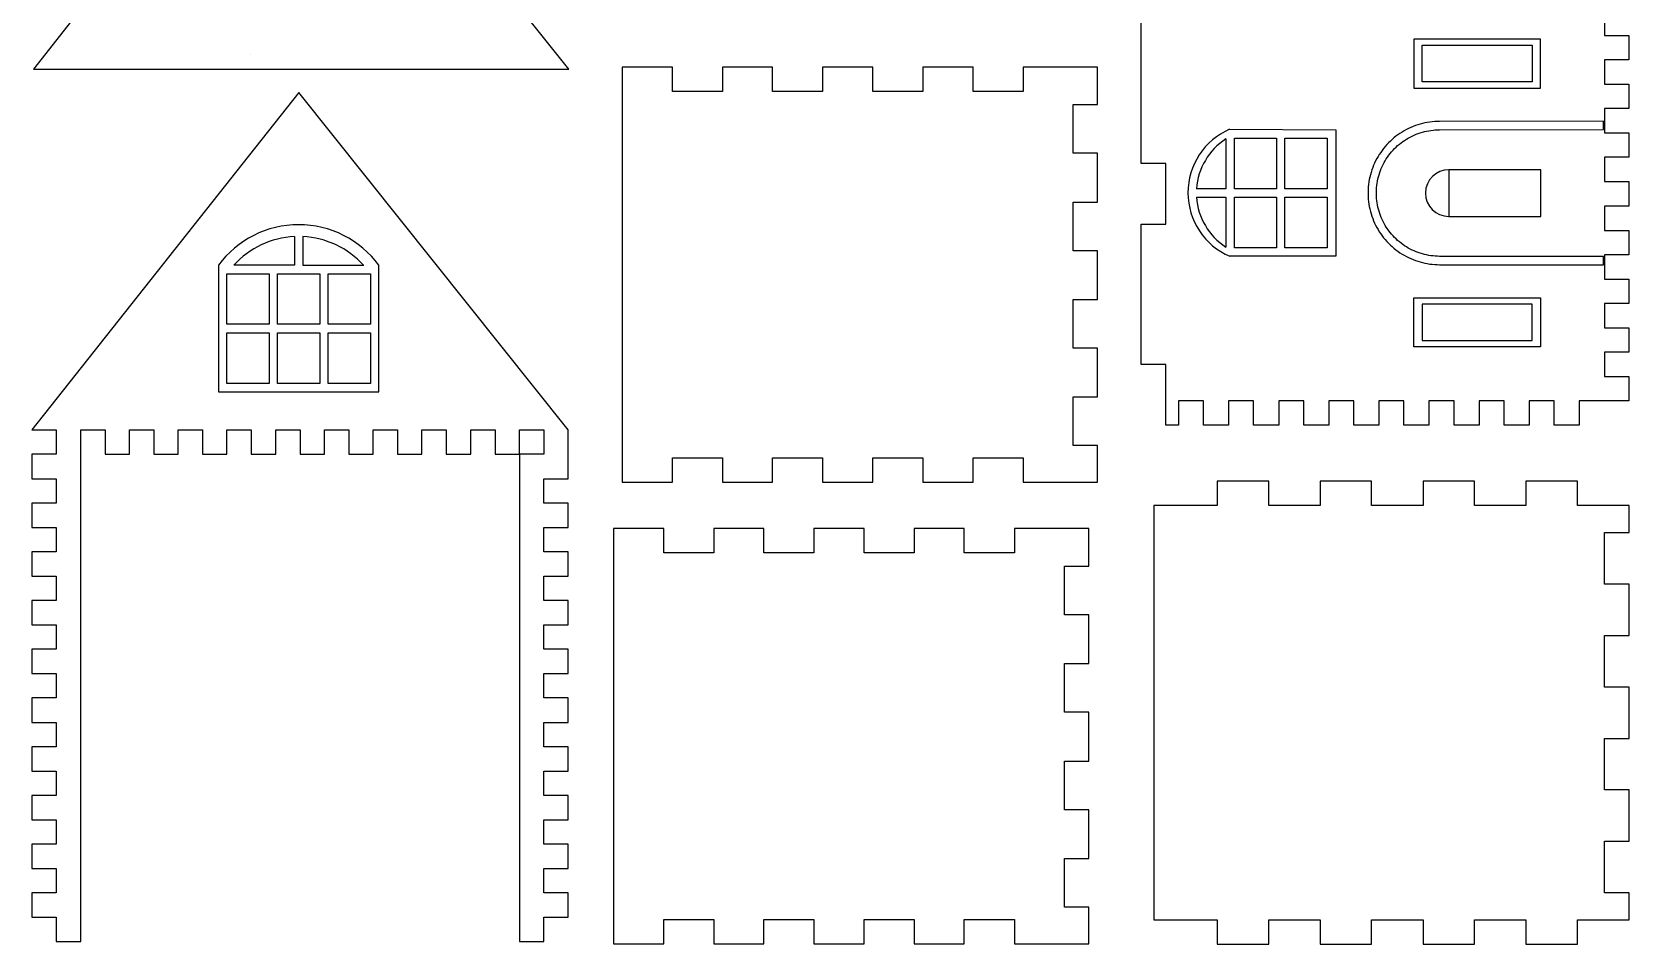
# Model space of a CAD drawing. Extents: x 3 to 797, y -421 to 397.
# Drawn here: x 533.3 to 795.4, y 3.1 to 152.9 of the extents above; entities that cross this region are included whole.
import ezdxf

# ---------------------------------------------------------------- set-up
doc = ezdxf.new("R2010")
doc.units = 0
doc.header["$MEASUREMENT"] = 0
doc.layers.add('LAYER_02', color=1, linetype='CONTINUOUS')
doc.layers.add('PLAT', color=7, linetype='CONTINUOUS')

msp = doc.modelspace()

# ---------------------------------------------------------------- linework, layer by layer
at = {"layer": 'LAYER_02'}
for p, q in [((780.87, 151.68), (760.09, 151.68)), ((760.09, 151.68), (760.09, 143.68)), ((780.87, 143.68), (780.87, 151.68)), ((760.09, 143.68), (780.87, 143.68)), ((729.86, 136.91), (747.26, 136.84)), ((747.26, 136.84), (747.26, 116.06)), ((758.15, 136.45), (757.81, 136.23)), ((758.5, 136.66), (758.15, 136.45)), ((758.86, 136.86), (758.5, 136.66)), ((759.22, 137.04), (758.86, 136.86)), ((759.59, 137.21), (759.22, 137.04)), ((759.96, 137.36), (759.59, 137.21)), ((760.34, 137.51), (759.96, 137.36)), ((760.73, 137.64), (760.34, 137.51)), ((761.12, 137.76), (760.73, 137.64)), ((760.81, 136.22), (761.15, 136.33)), ((761.51, 137.86), (761.12, 137.76)), ((761.15, 136.33), (761.49, 136.44)), ((761.49, 136.44), (761.84, 136.53)), ((761.91, 137.95), (761.51, 137.86)), ((761.84, 136.53), (762.19, 136.61)), ((762.3, 138.03), (761.91, 137.95)), ((762.19, 136.61), (762.54, 136.68)), ((762.71, 138.09), (762.3, 138.03)), ((762.54, 136.68), (762.89, 136.73)), ((763.11, 138.14), (762.71, 138.09)), ((762.89, 136.73), (763.25, 136.78)), ((763.51, 138.17), (763.11, 138.14)), ((763.25, 136.78), (763.61, 136.81)), ((763.92, 138.2), (763.51, 138.17)), ((763.61, 136.81), (763.97, 136.83)), ((764.32, 138.2), (763.92, 138.2)), ((763.97, 136.83), (764.32, 136.83)), ((791.19, 138.23), (764.32, 138.2)), ((764.32, 136.83), (791.19, 136.85)), ((791.19, 136.85), (791.19, 138.23)), ((755.13, 133.77), (754.88, 133.45)), ((755.39, 134.09), (755.13, 133.77)), ((755.66, 134.39), (755.39, 134.09)), ((755.94, 134.69), (755.66, 134.39)), ((756.23, 134.97), (755.94, 134.69)), ((756.53, 135.25), (756.23, 134.97)), ((756.83, 135.51), (756.53, 135.25)), ((756.67, 133.47), (756.91, 133.73)), ((757.15, 135.76), (756.83, 135.51)), ((756.91, 133.73), (757.17, 133.98)), ((757.48, 136), (757.15, 135.76)), ((757.17, 133.98), (757.43, 134.22)), ((757.43, 134.22), (757.71, 134.45)), ((757.81, 136.23), (757.48, 136)), ((757.71, 134.45), (757.99, 134.68)), ((757.99, 134.68), (758.28, 134.89)), ((758.28, 134.89), (758.57, 135.09)), ((758.57, 135.09), (758.87, 135.29)), ((758.87, 135.29), (759.18, 135.47)), ((759.18, 135.47), (759.5, 135.64)), ((759.5, 135.64), (759.82, 135.8)), ((759.82, 135.8), (760.14, 135.95)), ((760.14, 135.95), (760.47, 136.09)), ((760.47, 136.09), (760.81, 136.22)), ((753.64, 131.36), (753.48, 130.99)), ((753.82, 131.73), (753.64, 131.36)), ((754.01, 132.09), (753.82, 131.73)), ((754.21, 132.44), (754.01, 132.09)), ((754.42, 132.78), (754.21, 132.44)), ((754.65, 133.12), (754.42, 132.78)), ((754.88, 133.45), (754.65, 133.12)), ((754.89, 130.79), (755.04, 131.11)), ((755.04, 131.11), (755.21, 131.43)), ((755.21, 131.43), (755.39, 131.74)), ((755.39, 131.74), (755.57, 132.05)), ((755.57, 132.05), (755.77, 132.34)), ((755.77, 132.34), (755.98, 132.64)), ((755.98, 132.64), (756.2, 132.92)), ((756.2, 132.92), (756.43, 133.2)), ((756.43, 133.2), (756.67, 133.47)), ((752.77, 128.66), (752.71, 128.26)), ((752.86, 129.06), (752.77, 128.66)), ((752.96, 129.45), (752.86, 129.06)), ((753.07, 129.84), (752.96, 129.45)), ((753.19, 130.23), (753.07, 129.84)), ((753.33, 130.61), (753.19, 130.23)), ((753.48, 130.99), (753.33, 130.61)), ((754.12, 128.4), (754.19, 128.75)), ((754.19, 128.75), (754.28, 129.1)), ((754.28, 129.1), (754.38, 129.45)), ((754.38, 129.45), (754.49, 129.79)), ((754.49, 129.79), (754.61, 130.13)), ((754.61, 130.13), (754.74, 130.46)), ((754.74, 130.46), (754.89, 130.79)), ((752.58, 127.05), (752.57, 126.65)), ((752.57, 126.65), (752.57, 126.24)), ((752.57, 126.24), (752.58, 125.83)), ((752.61, 127.46), (752.58, 127.05)), ((752.58, 125.83), (752.61, 125.43)), ((752.65, 127.86), (752.61, 127.46)), ((752.71, 128.26), (752.65, 127.86)), ((753.94, 126.62), (753.95, 126.98)), ((753.94, 126.26), (753.94, 126.62)), ((753.95, 125.9), (753.94, 126.26)), ((753.95, 126.98), (753.97, 127.34)), ((753.97, 125.55), (753.95, 125.9)), ((753.97, 127.34), (754.01, 127.69)), ((754.01, 127.69), (754.06, 128.05)), ((754.06, 128.05), (754.12, 128.4)), ((752.61, 125.43), (752.65, 125.02)), ((752.65, 125.02), (752.71, 124.62)), ((752.71, 124.62), (752.77, 124.22)), ((752.77, 124.22), (752.86, 123.83)), ((752.86, 123.83), (752.96, 123.43)), ((752.96, 123.43), (753.07, 123.04)), ((754.01, 125.19), (753.97, 125.55)), ((754.06, 124.83), (754.01, 125.19)), ((754.12, 124.48), (754.06, 124.83)), ((754.19, 124.13), (754.12, 124.48)), ((754.28, 123.78), (754.19, 124.13)), ((754.38, 123.44), (754.28, 123.78)), ((754.49, 123.1), (754.38, 123.44)), ((753.07, 123.04), (753.19, 122.65)), ((753.19, 122.65), (753.33, 122.27)), ((753.33, 122.27), (753.48, 121.89)), ((753.48, 121.89), (753.64, 121.52)), ((753.64, 121.52), (753.82, 121.16)), ((753.82, 121.16), (754.01, 120.8)), ((754.01, 120.8), (754.21, 120.45)), ((754.61, 122.76), (754.49, 123.1)), ((754.74, 122.42), (754.61, 122.76)), ((754.89, 122.1), (754.74, 122.42)), ((755.04, 121.77), (754.89, 122.1)), ((755.21, 121.46), (755.04, 121.77)), ((755.39, 121.14), (755.21, 121.46)), ((755.57, 120.84), (755.39, 121.14)), ((755.77, 120.54), (755.57, 120.84)), ((754.21, 120.45), (754.42, 120.1)), ((754.42, 120.1), (754.65, 119.76)), ((754.65, 119.76), (754.88, 119.43)), ((754.88, 119.43), (755.13, 119.11)), ((755.13, 119.11), (755.39, 118.8)), ((755.39, 118.8), (755.66, 118.49)), ((755.66, 118.49), (755.94, 118.2)), ((755.98, 120.25), (755.77, 120.54)), ((755.94, 118.2), (756.23, 117.91)), ((756.2, 119.96), (755.98, 120.25)), ((756.43, 119.69), (756.2, 119.96)), ((756.67, 119.42), (756.43, 119.69)), ((756.91, 119.16), (756.67, 119.42)), ((757.17, 118.91), (756.91, 119.16)), ((757.43, 118.67), (757.17, 118.91)), ((757.71, 118.43), (757.43, 118.67)), ((757.99, 118.21), (757.71, 118.43)), ((758.28, 117.99), (757.99, 118.21)), ((758.57, 117.79), (758.28, 117.99)), ((730.54, 116.06), (729.89, 116.06)), ((747.26, 116.06), (730.54, 116.06)), ((756.23, 117.91), (756.53, 117.64)), ((756.53, 117.64), (756.83, 117.38)), ((756.83, 117.38), (757.15, 117.12)), ((757.15, 117.12), (757.48, 116.88)), ((757.48, 116.88), (757.81, 116.65)), ((757.81, 116.65), (758.15, 116.43)), ((758.15, 116.43), (758.5, 116.22)), ((758.5, 116.22), (758.86, 116.03)), ((758.87, 117.6), (758.57, 117.79)), ((758.86, 116.03), (759.22, 115.85)), ((759.18, 117.41), (758.87, 117.6)), ((759.5, 117.24), (759.18, 117.41)), ((759.22, 115.85), (759.59, 115.68)), ((759.82, 117.08), (759.5, 117.24)), ((759.59, 115.68), (759.96, 115.52)), ((760.14, 116.93), (759.82, 117.08)), ((759.96, 115.52), (760.34, 115.38)), ((760.47, 116.79), (760.14, 116.93)), ((760.34, 115.38), (760.73, 115.24)), ((760.81, 116.67), (760.47, 116.79)), ((761.15, 116.55), (760.81, 116.67)), ((761.49, 116.45), (761.15, 116.55)), ((761.84, 116.35), (761.49, 116.45)), ((762.19, 116.27), (761.84, 116.35)), ((762.54, 116.21), (762.19, 116.27)), ((762.89, 116.15), (762.54, 116.21)), ((763.25, 116.11), (762.89, 116.15)), ((763.61, 116.08), (763.25, 116.11)), ((763.97, 116.06), (763.61, 116.08)), ((764.32, 116.05), (763.97, 116.06)), ((791.19, 116.05), (764.32, 116.05)), ((791.19, 114.68), (791.19, 116.05)), ((563.92, 114.59), (563.92, 93.81)), ((590.24, 93.81), (590.24, 114.59)), ((760.73, 115.24), (761.12, 115.13)), ((761.12, 115.13), (761.51, 115.02)), ((761.51, 115.02), (761.91, 114.93)), ((761.91, 114.93), (762.3, 114.86)), ((762.3, 114.86), (762.71, 114.79)), ((762.71, 114.79), (763.11, 114.74)), ((763.11, 114.74), (763.51, 114.71)), ((763.51, 114.71), (763.92, 114.69)), ((763.92, 114.69), (764.32, 114.68)), ((764.32, 114.68), (791.19, 114.68)), ((760.09, 101.22), (760.09, 109.22)), ((760.09, 109.22), (780.87, 109.22)), ((780.87, 109.22), (780.87, 101.22)), ((780.87, 101.22), (760.09, 101.22)), ((563.92, 93.81), (590.24, 93.81))]:
    msp.add_line(p, q, dxfattribs=at)
for centre, radius, start, end in [((734.38, 126.49), 11.36, 113.4421, 246.7332), ((577.08, 104.89), 16.35, 36.3844, 143.6156)]:
    msp.add_arc(centre, radius, start, end, dxfattribs=at)
at = {"layer": 'PLAT'}
for p, q in [((563.51, 185.02), (533.56, 146.75)), ((621.43, 146.75), (610.77, 160.12)), ((791.35, 156.31), (791.35, 152.32)), ((715.35, 131.31), (715.35, 154.31)), ((791.35, 152.32), (795.35, 152.32)), ((795.35, 152.32), (795.35, 148.31)), ((761.47, 144.69), (761.47, 150.69)), ((761.47, 150.69), (779.48, 150.69)), ((779.48, 150.69), (779.48, 144.69)), ((569.13, 149.11), (569.13, 149.11)), ((638.42, 147.13), (630.18, 147.13)), ((630.18, 147.13), (630.18, 78.98)), ((638.42, 143.13), (638.42, 147.13)), ((654.86, 147.13), (646.63, 147.13)), ((646.63, 147.13), (646.63, 143.13)), ((654.86, 143.13), (654.86, 147.13)), ((671.31, 147.13), (663.07, 147.13)), ((663.07, 147.13), (663.07, 143.13)), ((671.31, 143.13), (671.31, 147.13)), ((687.75, 147.13), (679.52, 147.13)), ((679.52, 147.13), (679.52, 143.13)), ((687.75, 143.13), (687.75, 147.13)), ((708.18, 147.13), (695.96, 147.13)), ((695.96, 147.13), (695.96, 143.13)), ((708.18, 140.98), (708.18, 147.13)), ((795.35, 148.31), (791.35, 148.31)), ((791.35, 148.31), (791.35, 144.31)), ((533.56, 146.75), (621.43, 146.75)), ((779.48, 144.69), (761.47, 144.69)), ((791.35, 144.31), (795.35, 144.31)), ((795.35, 144.31), (795.35, 140.31)), ((577.08, 142.96), (533.31, 87.55)), ((621.31, 87.55), (577.08, 142.96)), ((646.63, 143.13), (638.42, 143.13)), ((663.07, 143.13), (654.86, 143.13)), ((679.52, 143.13), (671.31, 143.13)), ((695.96, 143.13), (687.75, 143.13)), ((704.18, 132.98), (704.18, 140.98)), ((704.18, 140.98), (708.18, 140.98)), ((795.35, 140.31), (791.35, 140.31)), ((791.35, 140.31), (791.35, 136.31)), ((791.35, 136.31), (795.35, 136.31)), ((795.35, 136.31), (795.35, 132.31)), ((729.25, 135.32), (729.25, 127.14)), ((730.63, 127.14), (730.63, 135.45)), ((730.63, 135.45), (737.56, 135.45)), ((737.56, 135.45), (737.56, 127.14)), ((738.94, 127.14), (738.94, 135.45)), ((738.94, 135.45), (745.87, 135.45)), ((745.87, 135.45), (745.87, 127.14)), ((708.18, 132.98), (704.18, 132.98)), ((708.18, 124.97), (708.18, 132.98)), ((719.35, 131.31), (715.35, 131.31)), ((719.41, 131.31), (719.35, 131.31)), ((719.41, 121.31), (719.41, 131.31)), ((795.35, 132.31), (791.35, 132.31)), ((791.35, 132.31), (791.35, 128.32)), ((780.94, 130.26), (765.81, 130.26)), ((765.81, 130.26), (765.81, 126.43)), ((765.84, 130.26), (765.84, 126.43)), ((780.94, 126.43), (780.94, 130.26)), ((729.25, 127.14), (724.43, 127.14)), ((737.56, 127.14), (730.63, 127.14)), ((745.87, 127.14), (738.94, 127.14)), ((765.84, 126.43), (765.81, 122.59)), ((765.81, 126.43), (765.81, 122.59)), ((780.94, 122.59), (780.94, 126.43)), ((791.35, 128.32), (795.35, 128.32)), ((795.35, 128.32), (795.35, 124.31)), ((704.18, 116.98), (704.18, 124.97)), ((704.18, 124.97), (708.18, 124.97)), ((724.43, 125.76), (729.25, 125.76)), ((729.25, 125.76), (729.25, 117.57)), ((730.63, 117.44), (730.63, 125.76)), ((730.63, 125.76), (737.56, 125.76)), ((737.56, 125.76), (737.56, 117.44)), ((738.94, 125.76), (745.87, 125.76)), ((738.94, 117.44), (738.94, 125.76)), ((745.87, 125.76), (745.87, 117.44)), ((795.35, 124.31), (791.35, 124.31)), ((791.35, 124.31), (791.35, 120.31)), ((715.35, 98.31), (715.35, 121.31)), ((715.35, 121.31), (719.35, 121.31)), ((719.35, 121.31), (719.41, 121.31)), ((765.81, 122.59), (780.94, 122.59)), ((576.4, 119.29), (576.4, 114.59)), ((577.79, 119.29), (577.79, 114.59)), ((791.35, 120.31), (795.35, 120.31)), ((795.35, 120.31), (795.35, 116.31)), ((708.18, 116.98), (704.18, 116.98)), ((708.18, 108.97), (708.18, 116.98)), ((737.56, 117.44), (730.63, 117.44)), ((745.87, 117.44), (738.94, 117.44)), ((795.35, 116.31), (791.35, 116.31)), ((791.35, 116.31), (791.35, 112.31)), ((565.31, 104.89), (565.31, 113.2)), ((565.31, 113.2), (572.23, 113.2)), ((576.4, 114.59), (566.42, 114.59)), ((572.23, 113.2), (572.23, 104.89)), ((573.62, 104.89), (573.62, 113.2)), ((573.62, 113.2), (580.55, 113.2)), ((577.79, 114.59), (587.75, 114.59)), ((580.55, 113.2), (580.55, 104.89)), ((581.93, 104.89), (581.93, 113.2)), ((581.93, 113.2), (588.86, 113.2)), ((588.86, 113.2), (588.86, 104.89)), ((791.35, 112.31), (795.35, 112.31)), ((795.35, 112.31), (795.35, 108.31)), ((704.18, 100.98), (704.18, 108.97)), ((704.18, 108.97), (708.18, 108.97)), ((779.48, 108.21), (761.47, 108.21)), ((761.47, 108.21), (761.47, 102.21)), ((779.48, 102.21), (779.48, 108.21)), ((795.35, 108.31), (791.35, 108.31)), ((791.35, 108.31), (791.35, 104.32)), ((572.23, 104.89), (565.31, 104.89)), ((580.55, 104.89), (573.62, 104.89)), ((588.86, 104.89), (581.93, 104.89)), ((565.31, 103.51), (572.23, 103.51)), ((565.31, 95.19), (565.31, 103.51)), ((572.23, 103.51), (572.23, 95.19)), ((573.62, 103.51), (580.55, 103.51)), ((573.62, 95.19), (573.62, 103.51)), ((580.55, 103.51), (580.55, 95.19)), ((581.93, 95.19), (581.93, 103.51)), ((581.93, 103.51), (588.86, 103.51)), ((588.86, 103.51), (588.86, 95.19)), ((791.35, 104.32), (795.35, 104.32)), ((795.35, 104.32), (795.35, 100.31)), ((708.18, 100.98), (704.18, 100.98)), ((708.18, 92.97), (708.18, 100.98)), ((761.47, 102.21), (779.48, 102.21)), ((795.35, 100.31), (791.35, 100.31)), ((791.35, 100.31), (791.35, 96.31)), ((719.35, 98.31), (715.35, 98.31)), ((719.41, 98.31), (719.35, 98.31)), ((719.41, 88.31), (719.41, 98.31)), ((572.23, 95.19), (565.31, 95.19)), ((580.55, 95.19), (573.62, 95.19)), ((588.86, 95.19), (581.93, 95.19)), ((791.35, 96.31), (795.35, 96.31)), ((795.35, 96.31), (795.35, 92.31)), ((704.18, 84.98), (704.18, 92.97)), ((704.18, 92.97), (708.18, 92.97)), ((725.58, 92.31), (721.46, 92.31)), ((721.46, 92.31), (721.46, 88.31)), ((725.58, 88.31), (725.58, 92.31)), ((733.8, 92.31), (729.69, 92.31)), ((729.69, 92.31), (729.69, 88.31)), ((733.8, 88.31), (733.8, 92.31)), ((742.02, 92.31), (737.91, 92.31)), ((737.91, 92.31), (737.91, 88.31)), ((742.02, 88.31), (742.02, 92.31)), ((750.24, 92.31), (746.13, 92.31)), ((746.13, 92.31), (746.13, 88.31)), ((750.24, 88.31), (750.24, 92.31)), ((758.46, 92.31), (754.35, 92.31)), ((754.35, 92.31), (754.35, 88.31)), ((758.46, 88.31), (758.46, 92.31)), ((766.68, 92.31), (762.57, 92.31)), ((762.57, 92.31), (762.57, 88.31)), ((766.68, 88.31), (766.68, 92.31)), ((774.91, 92.31), (770.8, 92.31)), ((770.8, 92.31), (770.8, 88.31)), ((774.91, 88.31), (774.91, 92.31)), ((783.13, 92.31), (779.02, 92.31)), ((779.02, 92.31), (779.02, 88.31)), ((783.13, 88.31), (783.13, 92.31)), ((791.35, 92.31), (787.24, 92.31)), ((787.24, 92.31), (787.24, 88.31)), ((795.35, 92.31), (791.35, 92.31)), ((533.31, 87.55), (537.31, 87.55)), ((537.31, 87.55), (537.31, 83.55)), ((541.31, 83.55), (541.31, 87.55)), ((541.31, 87.55), (545.31, 87.55)), ((545.31, 87.55), (545.31, 83.55)), ((549.31, 83.55), (549.31, 87.55)), ((549.31, 87.55), (553.31, 87.55)), ((553.31, 87.55), (553.31, 83.55)), ((557.31, 83.55), (557.31, 87.55)), ((557.31, 87.55), (561.31, 87.55)), ((561.31, 87.55), (561.31, 83.55)), ((565.31, 83.55), (565.31, 87.55)), ((565.31, 87.55), (569.31, 87.55)), ((569.31, 87.55), (569.31, 83.55)), ((573.31, 83.55), (573.31, 87.55)), ((573.31, 87.55), (577.31, 87.55)), ((577.31, 87.55), (577.31, 83.55)), ((581.31, 83.55), (581.31, 87.55)), ((581.31, 87.55), (585.31, 87.55)), ((585.31, 87.55), (585.31, 83.55)), ((589.31, 83.55), (589.31, 87.55)), ((589.31, 87.55), (593.31, 87.55)), ((593.31, 87.55), (593.31, 83.55)), ((597.31, 83.55), (597.31, 87.55)), ((597.31, 87.55), (601.31, 87.55)), ((601.31, 87.55), (601.31, 83.55)), ((605.31, 83.55), (605.31, 87.55)), ((605.31, 87.55), (609.31, 87.55)), ((609.31, 87.55), (609.31, 83.55)), ((613.31, 83.55), (613.31, 87.55)), ((613.31, 87.55), (617.31, 87.55)), ((617.31, 87.55), (617.31, 83.55)), ((621.31, 79.55), (621.31, 87.55)), ((721.46, 88.31), (719.41, 88.31)), ((729.69, 88.31), (725.58, 88.31)), ((737.91, 88.31), (733.8, 88.31)), ((746.13, 88.31), (742.02, 88.31)), ((754.35, 88.31), (750.24, 88.31)), ((762.57, 88.31), (758.46, 88.31)), ((770.8, 88.31), (766.68, 88.31)), ((779.02, 88.31), (774.91, 88.31)), ((787.24, 88.31), (783.13, 88.31)), ((708.18, 84.98), (704.18, 84.98)), ((708.18, 78.98), (708.18, 84.98)), ((537.31, 83.55), (533.31, 83.55)), ((533.31, 83.55), (533.31, 79.55)), ((541.31, 3.55), (541.31, 83.55)), ((545.31, 83.55), (549.31, 83.55)), ((553.31, 83.55), (557.31, 83.55)), ((561.31, 83.55), (565.31, 83.55)), ((569.31, 83.55), (573.31, 83.55)), ((577.31, 83.55), (581.31, 83.55)), ((585.31, 83.55), (589.31, 83.55)), ((593.31, 83.55), (597.31, 83.55)), ((601.31, 83.55), (605.31, 83.55)), ((609.31, 83.55), (613.31, 83.55)), ((613.31, 83.55), (613.31, 3.55)), ((617.31, 83.55), (613.31, 83.55)), ((638.42, 78.98), (638.42, 82.98)), ((638.42, 82.98), (646.63, 82.98)), ((646.63, 82.98), (646.63, 78.98)), ((654.86, 78.98), (654.86, 82.98)), ((654.86, 82.98), (663.07, 82.98)), ((663.07, 82.98), (663.07, 78.98)), ((671.31, 78.98), (671.31, 82.98)), ((671.31, 82.98), (679.52, 82.98)), ((679.52, 82.98), (679.52, 78.98)), ((687.75, 78.98), (687.75, 82.98)), ((687.75, 82.98), (695.96, 82.98)), ((695.96, 82.98), (695.96, 78.98)), ((533.31, 79.55), (537.31, 79.55)), ((537.31, 79.55), (537.31, 75.55)), ((617.31, 75.55), (617.31, 79.55)), ((617.31, 79.55), (621.31, 79.55)), ((630.18, 78.98), (638.42, 78.98)), ((646.63, 78.98), (654.86, 78.98)), ((663.07, 78.98), (671.31, 78.98)), ((679.52, 78.98), (687.75, 78.98)), ((695.96, 78.98), (708.18, 78.98)), ((736.27, 79.15), (727.82, 79.15)), ((727.82, 79.15), (727.82, 75.15)), ((736.27, 75.15), (736.27, 79.15)), ((753.16, 79.15), (744.71, 79.15)), ((744.71, 79.15), (744.71, 75.15)), ((753.16, 75.15), (753.16, 79.15)), ((770.05, 79.15), (761.6, 79.15)), ((761.6, 79.15), (761.6, 75.15)), ((770.05, 75.15), (770.05, 79.15)), ((786.94, 79.15), (778.49, 79.15)), ((778.49, 79.15), (778.49, 75.15)), ((786.94, 75.15), (786.94, 79.15)), ((537.31, 75.55), (533.31, 75.55)), ((533.31, 75.55), (533.31, 71.55)), ((621.31, 75.55), (617.31, 75.55)), ((621.31, 71.55), (621.31, 75.55)), ((727.82, 75.15), (717.4, 75.15)), ((717.4, 75.15), (717.4, 7.15)), ((744.71, 75.15), (736.27, 75.15)), ((761.6, 75.15), (753.16, 75.15)), ((778.49, 75.15), (770.05, 75.15)), ((795.4, 75.15), (786.94, 75.15)), ((795.4, 70.69), (795.4, 75.15)), ((533.31, 71.55), (537.31, 71.55)), ((537.31, 71.55), (537.31, 67.55)), ((617.31, 67.55), (617.31, 71.55)), ((617.31, 71.55), (621.31, 71.55)), ((636.98, 71.35), (628.75, 71.35)), ((628.75, 71.35), (628.75, 3.2)), ((636.98, 67.35), (636.98, 71.35)), ((653.43, 71.35), (645.19, 71.35)), ((645.19, 71.35), (645.19, 67.35)), ((653.43, 67.35), (653.43, 71.35)), ((669.87, 71.35), (661.64, 71.35)), ((661.64, 71.35), (661.64, 67.35)), ((669.87, 67.35), (669.87, 71.35)), ((686.31, 71.35), (678.08, 71.35)), ((678.08, 71.35), (678.08, 67.35)), ((686.31, 67.35), (686.31, 71.35)), ((706.75, 71.35), (694.53, 71.35)), ((694.53, 71.35), (694.53, 67.35)), ((706.75, 65.2), (706.75, 71.35)), ((791.4, 62.24), (791.4, 70.69)), ((791.4, 70.69), (795.4, 70.69)), ((537.31, 67.55), (533.31, 67.55)), ((533.31, 67.55), (533.31, 63.55)), ((621.31, 67.55), (617.31, 67.55)), ((621.31, 63.55), (621.31, 67.55)), ((645.19, 67.35), (636.98, 67.35)), ((661.64, 67.35), (653.43, 67.35)), ((678.08, 67.35), (669.87, 67.35)), ((694.53, 67.35), (686.31, 67.35)), ((533.31, 63.55), (537.31, 63.55)), ((537.31, 63.55), (537.31, 59.55)), ((617.31, 59.55), (617.31, 63.55)), ((617.31, 63.55), (621.31, 63.55)), ((702.75, 57.2), (702.75, 65.2)), ((702.75, 65.2), (706.75, 65.2)), ((795.4, 62.24), (791.4, 62.24)), ((791.4, 62.24), (791.4, 62.24)), ((795.4, 53.8), (795.4, 62.24)), ((537.31, 59.55), (533.31, 59.55)), ((533.31, 59.55), (533.31, 55.55)), ((621.31, 59.55), (617.31, 59.55)), ((621.31, 55.55), (621.31, 59.55)), ((533.31, 55.55), (537.31, 55.55)), ((537.31, 55.55), (537.31, 51.55)), ((617.31, 51.55), (617.31, 55.55)), ((617.31, 55.55), (621.31, 55.55)), ((706.75, 57.2), (702.75, 57.2)), ((706.75, 49.19), (706.75, 57.2)), ((791.4, 45.35), (791.4, 53.8)), ((791.4, 53.8), (795.4, 53.8)), ((537.31, 51.55), (533.31, 51.55)), ((533.31, 51.55), (533.31, 47.55)), ((621.31, 51.55), (617.31, 51.55)), ((621.31, 47.55), (621.31, 51.55)), ((533.31, 47.55), (537.31, 47.55)), ((537.31, 47.55), (537.31, 43.55)), ((617.31, 43.55), (617.31, 47.55)), ((617.31, 47.55), (621.31, 47.55)), ((702.75, 41.2), (702.75, 49.19)), ((702.75, 49.19), (706.75, 49.19)), ((795.4, 45.35), (791.4, 45.35)), ((791.4, 45.35), (791.4, 45.35)), ((795.4, 36.91), (795.4, 45.35)), ((537.31, 43.55), (533.31, 43.55)), ((533.31, 43.55), (533.31, 39.55)), ((621.31, 43.55), (617.31, 43.55)), ((621.31, 39.55), (621.31, 43.55)), ((533.31, 39.55), (537.31, 39.55)), ((537.31, 39.55), (537.31, 35.55)), ((617.31, 35.55), (617.31, 39.55)), ((617.31, 39.55), (621.31, 39.55)), ((706.75, 41.2), (702.75, 41.2)), ((706.75, 33.19), (706.75, 41.2)), ((791.4, 28.46), (791.4, 36.91)), ((791.4, 36.91), (795.4, 36.91)), ((537.31, 35.55), (533.31, 35.55)), ((533.31, 35.55), (533.31, 31.55)), ((621.31, 35.55), (617.31, 35.55)), ((621.31, 31.55), (621.31, 35.55)), ((533.31, 31.55), (537.31, 31.55)), ((537.31, 31.55), (537.31, 27.55)), ((617.31, 27.55), (617.31, 31.55)), ((617.31, 31.55), (621.31, 31.55)), ((702.75, 25.2), (702.75, 33.19)), ((702.75, 33.19), (706.75, 33.19)), ((537.31, 27.55), (533.31, 27.55)), ((533.31, 27.55), (533.31, 23.55)), ((621.31, 27.55), (617.31, 27.55)), ((621.31, 23.55), (621.31, 27.55)), ((795.4, 28.46), (791.4, 28.46)), ((791.4, 28.46), (791.4, 28.46)), ((795.4, 20.02), (795.4, 28.46)), ((706.75, 25.2), (702.75, 25.2)), ((706.75, 17.19), (706.75, 25.2)), ((533.31, 23.55), (537.31, 23.55)), ((537.31, 23.55), (537.31, 19.55)), ((617.31, 19.55), (617.31, 23.55)), ((617.31, 23.55), (621.31, 23.55)), ((537.31, 19.55), (533.31, 19.55)), ((533.31, 19.55), (533.31, 15.55)), ((621.31, 19.55), (617.31, 19.55)), ((621.31, 15.55), (621.31, 19.55)), ((791.4, 11.57), (791.4, 20.02)), ((791.4, 20.02), (795.4, 20.02)), ((702.75, 9.2), (702.75, 17.19)), ((702.75, 17.19), (706.75, 17.19)), ((533.31, 15.55), (537.31, 15.55)), ((537.31, 15.55), (537.31, 11.55)), ((617.31, 11.55), (617.31, 15.55)), ((617.31, 15.55), (621.31, 15.55)), ((537.31, 11.55), (533.31, 11.55)), ((533.31, 11.55), (533.31, 7.55)), ((621.31, 11.55), (617.31, 11.55)), ((621.31, 7.55), (621.31, 11.55)), ((795.4, 11.57), (791.4, 11.57)), ((791.4, 11.57), (791.4, 11.57)), ((795.4, 7.15), (795.4, 11.57)), ((706.75, 9.2), (702.75, 9.2)), ((706.75, 3.2), (706.75, 9.2)), ((533.31, 7.55), (537.31, 7.55)), ((537.31, 7.55), (537.31, 3.55)), ((617.31, 3.55), (617.31, 7.55)), ((617.31, 7.55), (621.31, 7.55)), ((636.98, 3.2), (636.98, 7.2)), ((636.98, 7.2), (645.19, 7.2)), ((645.19, 7.2), (645.19, 3.2)), ((653.43, 3.2), (653.43, 7.2)), ((653.43, 7.2), (661.64, 7.2)), ((661.64, 7.2), (661.64, 3.2)), ((669.87, 3.2), (669.87, 7.2)), ((669.87, 7.2), (678.08, 7.2)), ((678.08, 7.2), (678.08, 3.2)), ((686.31, 3.2), (686.31, 7.2)), ((686.31, 7.2), (694.53, 7.2)), ((694.53, 7.2), (694.53, 3.2)), ((717.4, 7.15), (727.82, 7.15)), ((727.82, 7.15), (727.82, 3.15)), ((736.27, 3.15), (736.27, 7.15)), ((736.27, 7.15), (744.71, 7.15)), ((744.71, 7.15), (744.71, 3.15)), ((753.16, 3.15), (753.16, 7.15)), ((753.16, 7.15), (761.6, 7.15)), ((761.6, 7.15), (761.6, 3.15)), ((770.05, 3.15), (770.05, 7.15)), ((770.05, 7.15), (778.49, 7.15)), ((778.49, 7.15), (778.49, 3.15)), ((786.94, 3.15), (786.94, 7.15)), ((786.94, 7.15), (795.4, 7.15)), ((537.31, 3.55), (541.31, 3.55)), ((613.31, 3.55), (617.31, 3.55)), ((628.75, 3.2), (636.98, 3.2)), ((645.19, 3.2), (653.43, 3.2)), ((661.64, 3.2), (669.87, 3.2)), ((678.08, 3.2), (686.31, 3.2)), ((694.53, 3.2), (706.75, 3.2)), ((727.82, 3.15), (736.27, 3.15)), ((744.71, 3.15), (753.16, 3.15)), ((761.6, 3.15), (770.05, 3.15)), ((778.49, 3.15), (786.94, 3.15))]:
    msp.add_line(p, q, dxfattribs=at)
for centre, radius, start, end in [((734.96, 126.45), 10.55, 122.7603, 176.2363), ((765.84, 126.43), 3.84, 90, 269.6069), ((734.96, 126.45), 10.55, 183.7637, 237.2397), ((577.08, 104.89), 14.41, 92.7113, 137.7167), ((577.08, 104.89), 14.41, 42.2833, 87.2023)]:
    msp.add_arc(centre, radius, start, end, dxfattribs=at)

doc.saveas('drawing.dxf')
